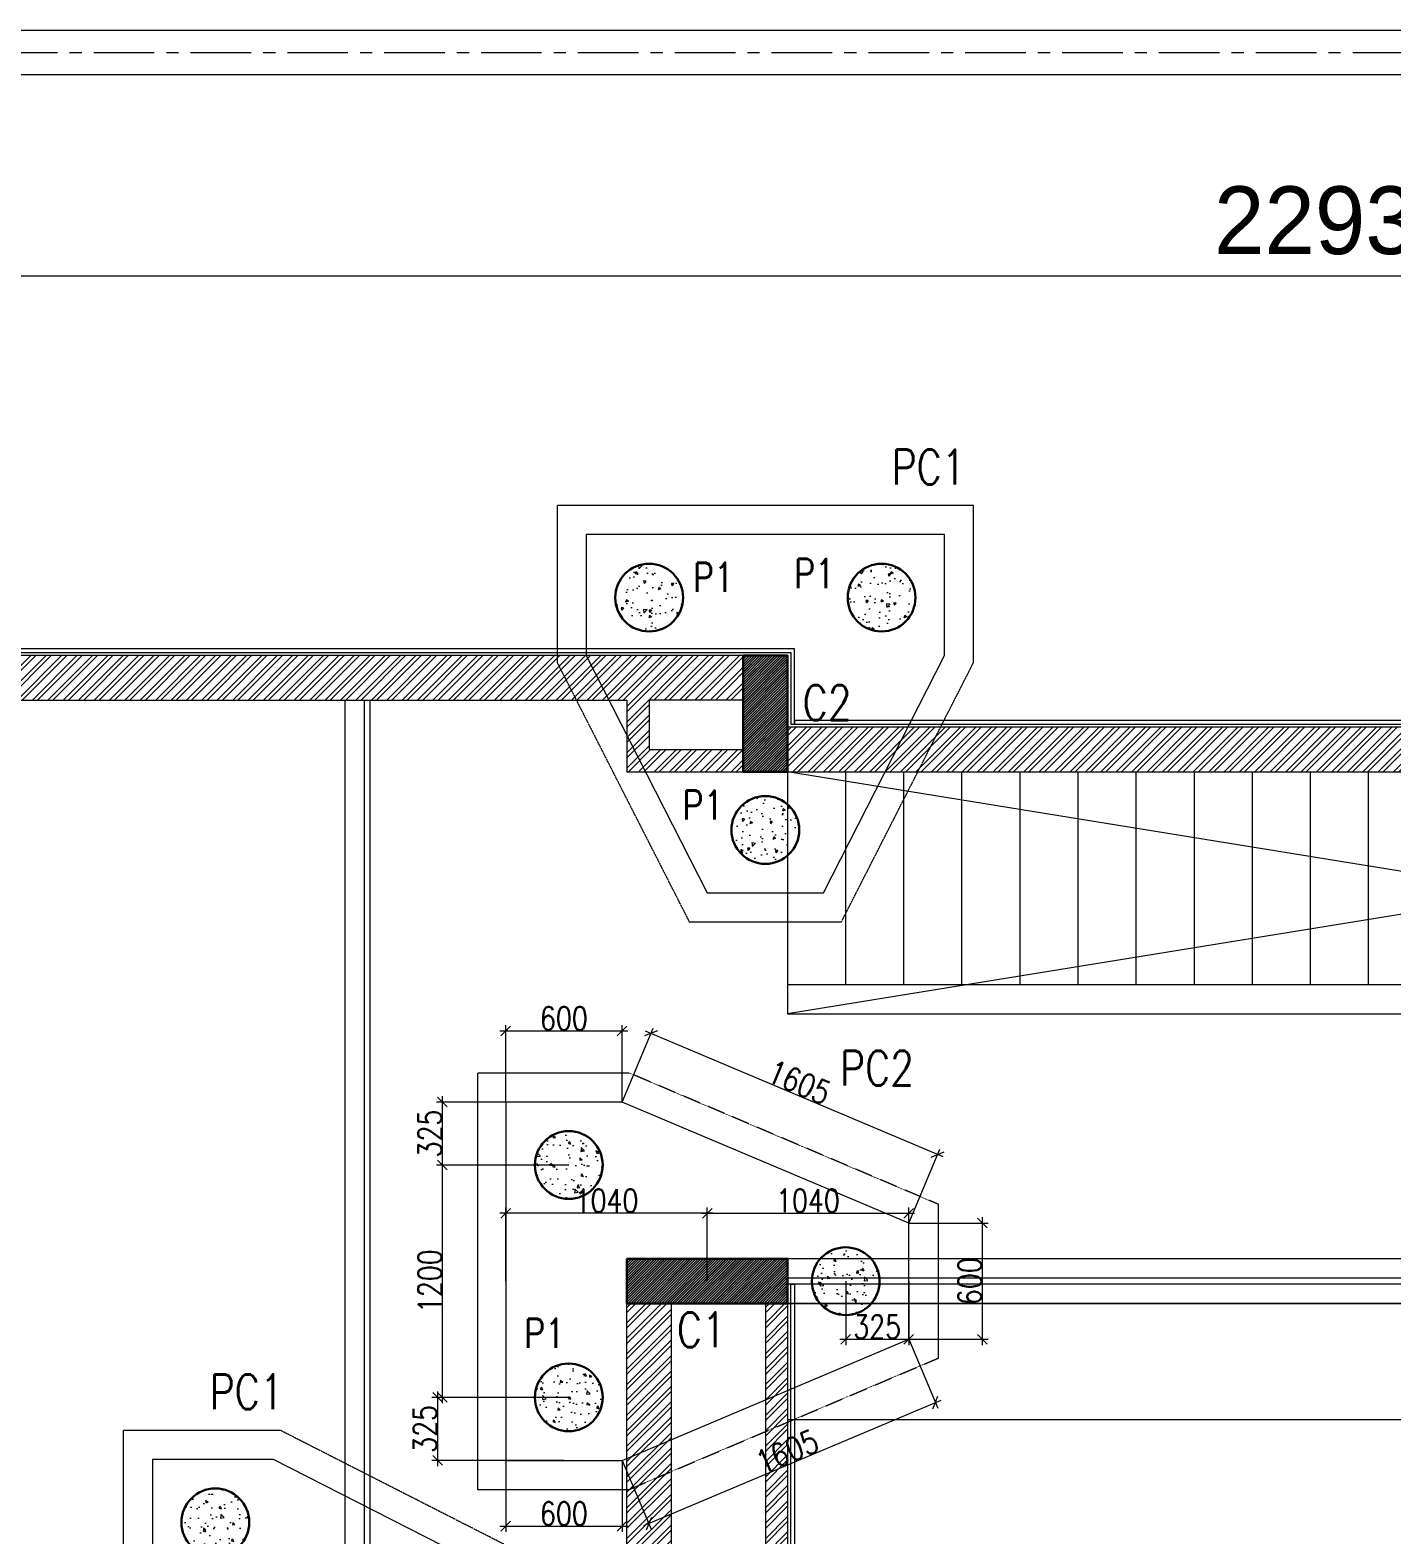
# Model space of a CAD drawing. Header units: metres. Extents: x 5205117 to 5948571, y 646915 to 1143748.
# Drawn here: x 5686707 to 5693739, y 817085 to 824855 of the extents above; entities that cross this region are included whole.
import ezdxf

# ---------------------------------------------------------------- set-up
doc = ezdxf.new("R2010")
doc.units = ezdxf.units.M
doc.header["$MEASUREMENT"] = 0
doc.header["$PDMODE"] = 35
doc.header["$PDSIZE"] = 10
for name, pattern in [('CENTER', [2, 1.25, -0.25, 0.25, -0.25]), ('DASHED', [0.75, 0.5, -0.25]), ('DOT2', [0.125, 0, -0.125]), ('HIDDEN', [0.375, 0.25, -0.125])]:
    doc.linetypes.add(name, pattern=pattern)
doc.layers.get('0').update_dxf_attribs({"color": 1, "linetype": 'DASHED', "lineweight": 30})
for name, color, linetype, lineweight in [('A-Center line', 1, 'CENTER', 9), ('PLOT', 7, 'Continuous', 5), ('road ht', 8, 'Continuous', 5), ('S-COLUMN & WALL', 5, 'Continuous', 30), ('S-COLUMN_H', 250, 'Continuous', 0), ('S-FOUND-EXCAVATION', 253, 'HIDDEN', 0), ('S-FOUND-FOOTING', 7, 'Continuous', 15), ('S-PILE', 96, 'Continuous', 30), ('S-TEXT', 7, 'Continuous', 0), ('S-TEXT COL.', 1, 'Continuous', 0), ('S-TEXT PILE', 7, 'Continuous', 0)]:
    doc.layers.add(name, color=color, linetype=linetype, lineweight=lineweight)
doc.layers.add('A-GF', color=8, linetype='Continuous', lineweight=0, transparency=0.5)
doc.styles.add('C-ROOM', font='arial.ttf')
doc.styles.add('SETU 1', font='romans.shx', dxfattribs={"width": 0.8})
doc.styles.get("Standard").update_dxf_attribs({"font": 'GOTHIC.TTF'})
doc.dimstyles.new('A-DIM 100', dxfattribs={"dimscale": 100, "dimtxt": 2.5, "dimasz": 1.5, "dimexe": 1, "dimexo": 1, "dimgap": 0.5, "dimtad": 1, "dimdec": 0, "dimrnd": 5, "dimzin": 3, "dimdsep": 46, "dimtxsty": 'C-ROOM', "dimblk1": 'ARCHTICK', "dimblk2": 'ARCHTICK', "dimsah": 1, "dimcen": 1.5, "dimdle": 1, "dimclrd": 256, "dimclre": 256, "dimclrt": 256, "dimadec": 0, "dimazin": 0, "dimtfac": 0.6, "dimtdec": 0, "dimtofl": 0, "dimtmove": 1, "dimatfit": 3, "dimfxl": 1, "dimtolj": 1, "dimtzin": 0, "dimlwd": -1, "dimlwe": -1, "dimarcsym": 0})
doc.dimstyles.get("Standard").update_dxf_attribs({"dimtxt": 2, "dimasz": 1, "dimexe": 0, "dimexo": 0, "dimgap": 0.1, "dimtad": 1, "dimdsep": 46, "dimtxsty": 'Standard', "dimblk": 'OBLIQUE', "dimcen": 0.1, "dimclrd": 256, "dimclre": 256, "dimclrt": 256, "dimadec": 0, "dimazin": 0, "dimtfac": 1, "dimtofl": 0, "dimtmove": 1, "dimatfit": 2, "dimldrblk": 'OPEN90', "dimfxl": 1, "dimtolj": 1, "dimtzin": 0, "dimlwd": -1, "dimlwe": -1, "dimarcsym": 0})
pattern_1 = [(44.99999999999992, (2002005.084161891, 444907.4846533007), (-6.629126073623877, 6.629126073623889), [])]

# ---------------------------------------------------------------- blocks, each defined once
blk = doc.blocks.new('P2')
at = {"layer": 'S-PILE', "lineweight": 0}
h = blk.add_hatch(dxfattribs=at)
h.set_pattern_fill('AR-CONC', color=256, scale=20)
h.set_pattern_definition([(49.99999999999999, (0, 0), (143.4520365201507, -12.55042699651902), [15, -165]), (355, (0, 0), (-27.7502667226, 150.4384267400024), [12, -132]), (100.45144446, (11.9543362, -1.0458688), (115.7017693454224, 137.8879981937259), [12.7480384, -140.2284224]), (46.18420000000001, (0, 40), (213.4482661343145, -33.10385615861531), [22.5, -247.5]), (96.63563549, (17.787349, 37.2413386), (186.9323891348457, 194.8237201549101), [19.1220684, -210.342752]), (351.1841639899999, (0, 40), (186.9323890109546, 194.823720053998), [18, -198.0000002]), (21, (20, 30), (119.3814104236923, -80.52377813306776), [15, -165]), (326.0000000000001, (20, 30), (48.66306638431634, 145.0300090093706), [12, -132]), (71.45144474, (29.9484508, 23.2896852), (168.0444753459942, 64.50623056127077), [12.748038, -140.2284224]), (37.50000000000001, (0, 0), (2.431971063458134, 66.5787707662623), [0, -130.4, 0, -134, 0, -132.5]), (7.499999999999999, (0, 0), (52.61390748842972, 78.88234237647205), [0, -76.39999999999999, 0, -127.4, 0, -50.5]), (327.5, (-44.6, 0), (106.7644872344818, -4.510974346875951), [0, -50, 0, -156, 0, -207]), (317.5, (-64.6, 0), (116.6372338684772, 20.02099646646354), [0, -65, 0, -103.6, 0, -147])])
edge = h.paths.add_edge_path()
edge.add_arc((0, 0), 175, 0, 360)
at = {"layer": 'S-PILE'}
blk.add_circle((0, 0), 175, dxfattribs=at)
blk = doc.blocks.new('_Oblique')
at = {"color": 0, "linetype": 'ByBlock', "lineweight": -2}
blk.add_line((-0.5, -0.5), (0.5, 0.5), dxfattribs=at)
blk = doc.blocks.new('*D276')
at = {"layer": 'Defpoints', "color": 0, "ltscale": 5, "transparency": 16777216}
for p in [(5682003.693550555, 824053.8984785547), (5704938.693550554, 823840.082839668), (5704938.693550554, 823587.2825773237)]:
    blk.add_point(p, dxfattribs=at)
at = {"layer": 'road ht', "linetype": 'DOT2', "ltscale": 5, "transparency": 16777216}
for p, q in [((5682003.693550555, 824053.8984785547), (5682003.693550555, 823587.2825773237)), ((5704938.693550554, 823840.082839668), (5704938.693550554, 823587.2825773237))]:
    blk.add_line(p, q, dxfattribs=at)
at = {"layer": 'road ht', "color": 1, "ltscale": 5, "transparency": 16777216}
blk.add_line((5682003.693550555, 823587.2825773237), (5704938.693550554, 823587.2825773237), dxfattribs=at)
at = {"layer": 'road ht', "color": 1, "ltscale": 5, "transparency": 16777216, "xscale": 250, "yscale": 250, "zscale": 250, "rotation": 180}
blk.add_blockref('_Oblique', (5682003.693550555, 823587.2825773237), dxfattribs=at)
at = {"layer": 'road ht', "color": 1, "ltscale": 5, "transparency": 16777216, "xscale": 250, "yscale": 250, "zscale": 250}
blk.add_blockref('_Oblique', (5704938.693550554, 823587.2825773237), dxfattribs=at)
at = {"layer": 'road ht', "color": 1, "ltscale": 5, "transparency": 16777216, "insert": (5693471.193550555, 823871.0861123339), "char_height": 350, "attachment_point": 5}
blk.add_mtext('\\A1;22935', dxfattribs=at)
blk = doc.blocks.new('_Open90')
at = {"color": 0, "linetype": 'ByBlock', "lineweight": -2}
for p, q in [((-0.5, 0.5), (0, 0)), ((0, 0), (-1, 0)), ((0, 0), (-0.5, -0.5))]:
    blk.add_line(p, q, dxfattribs=at)
blk = doc.blocks.new('*D294')
at = {"layer": 'Defpoints', "color": 0, "transparency": 16777216}
for p in [(5689913.220691521, 819674.7027130013), (5689763.557202794, 819320.2669218762), (5691243.69358107, 818695.2669085807)]:
    blk.add_point(p, dxfattribs=at)
at = {"layer": 'S-TEXT', "color": 9, "transparency": 16777216}
for p, q in [((5689763.557202794, 819320.2669218762), (5689924.890701111, 819702.3398415812)), ((5691243.69358107, 818695.2669085807), (5691405.027079388, 819077.3398282856))]:
    blk.add_line(p, q, dxfattribs=at)
at = {"layer": 'S-TEXT', "transparency": 16777216}
blk.add_line((5691420.994198376, 819038.032690115), (5689885.58356294, 819686.3727225922), dxfattribs=at)
at = {"layer": 'S-TEXT', "transparency": 16777216, "xscale": 50, "yscale": 50, "zscale": 50}
for p, rotation in [((5689913.220691521, 819674.7027130013), 157.107689334006), ((5691393.357069798, 819049.7026997057), 337.107689334006)]:
    blk.add_blockref('_Oblique', p, dxfattribs=dict(at, rotation=rotation))
at = {"layer": 'S-TEXT', "color": 0, "lineweight": 0, "transparency": 16777216, "insert": (5690678.573901439, 819422.0831516103), "char_height": 120, "attachment_point": 5, "rotation": 337.107689334006, "style": 'SETU 1'}
blk.add_mtext('\\A1;1605', dxfattribs=at)
blk = doc.blocks.new('*D295')
at = {"layer": 'Defpoints', "color": 0, "transparency": 16777216}
for p in [(5691243.693581068, 818095.2669085807), (5689763.557202793, 817470.2669218767), (5689901.664296435, 817143.1991814808)]:
    blk.add_point(p, dxfattribs=at)
at = {"layer": 'S-TEXT', "color": 9, "transparency": 16777216}
for p, q in [((5691243.693581068, 818095.2669085807), (5691393.47068388, 817740.5620394265)), ((5689763.557202793, 817470.2669218767), (5689913.334305605, 817115.5620527226))]:
    blk.add_line(p, q, dxfattribs=at)
at = {"layer": 'S-TEXT', "transparency": 16777216}
blk.add_line((5691409.437803469, 817779.869177354), (5689874.027167677, 817131.5291723111), dxfattribs=at)
at = {"layer": 'S-TEXT', "transparency": 16777216, "xscale": 50, "yscale": 50, "zscale": 50}
for p, rotation in [((5691381.80067471, 817768.1991681848), 22.89230979239838), ((5689901.664296435, 817143.1991814808), 202.8923097923984)]:
    blk.add_blockref('_Oblique', p, dxfattribs=dict(at, rotation=rotation))
at = {"layer": 'S-TEXT', "color": 0, "lineweight": 0, "transparency": 16777216, "insert": (5690616.447465708, 817515.5796204754), "char_height": 120, "attachment_point": 5, "rotation": 22.892309792398407, "style": 'SETU 1'}
blk.add_mtext('\\A1;1605', dxfattribs=at)
blk = doc.blocks.new('*D296')
at = {"layer": 'Defpoints', "color": 0, "transparency": 16777216}
for p in [(5691243.693581071, 818695.2669085811), (5691624.39171076, 818695.2669085811), (5691243.693581071, 818095.2669085814)]:
    blk.add_point(p, dxfattribs=at)
at = {"layer": 'S-TEXT', "transparency": 16777216}
blk.add_line((5691624.39171076, 818065.2669085814), (5691624.39171076, 818725.2669085811), dxfattribs=at)
at = {"layer": 'S-TEXT', "color": 9, "transparency": 16777216}
for p, q in [((5691243.693581071, 818695.2669085811), (5691654.39171076, 818695.2669085811)), ((5691243.693581071, 818095.2669085814), (5691654.39171076, 818095.2669085814))]:
    blk.add_line(p, q, dxfattribs=at)
at = {"layer": 'S-TEXT', "transparency": 16777216, "xscale": 50, "yscale": 50, "zscale": 50}
for p, rotation in [((5691624.39171076, 818695.2669085811), 90), ((5691624.39171076, 818095.2669085814), 270)]:
    blk.add_blockref('_Oblique', p, dxfattribs=dict(at, rotation=rotation))
at = {"layer": 'S-TEXT', "color": 0, "lineweight": 0, "transparency": 16777216, "insert": (5691559.391710759, 818395.2669085794), "char_height": 120, "attachment_point": 5, "rotation": 90, "style": 'SETU 1'}
blk.add_mtext('\\A1;600', dxfattribs=at)
blk = doc.blocks.new('*D292')
at = {"layer": 'Defpoints', "color": 0, "transparency": 16777216}
for p in [(5688836.354018007, 818995.266913728), (5689488.693581072, 818995.266913728), (5689488.693581071, 817795.266913728)]:
    blk.add_point(p, dxfattribs=at)
at = {"layer": 'S-TEXT', "color": 9, "transparency": 16777216}
for p, q in [((5689488.693581072, 818995.266913728), (5688806.354018007, 818995.266913728)), ((5689488.693581071, 817795.266913728), (5688806.354018007, 817795.266913728))]:
    blk.add_line(p, q, dxfattribs=at)
at = {"layer": 'S-TEXT', "transparency": 16777216}
blk.add_line((5688836.354018007, 817765.266913728), (5688836.354018007, 819025.266913728), dxfattribs=at)
at = {"layer": 'S-TEXT', "transparency": 16777216, "xscale": 50, "yscale": 50, "zscale": 50}
for p, rotation in [((5688836.354018007, 818995.266913728), 90), ((5688836.354018007, 817795.266913728), 270)]:
    blk.add_blockref('_Oblique', p, dxfattribs=dict(at, rotation=rotation))
at = {"layer": 'S-TEXT', "color": 0, "lineweight": 0, "transparency": 16777216, "insert": (5688771.354018006, 818395.2669137261), "char_height": 120, "attachment_point": 5, "rotation": 90, "style": 'SETU 1'}
blk.add_mtext('\\A1;1200', dxfattribs=at)
blk = doc.blocks.new('*D297')
at = {"layer": 'Defpoints', "color": 0, "transparency": 16777216}
for p in [(5689163.557154497, 817470.2669218767), (5689763.557202793, 817470.2669218767), (5689763.557202793, 817130.4111600742)]:
    blk.add_point(p, dxfattribs=at)
at = {"layer": 'S-TEXT', "color": 9, "transparency": 16777216}
for p, q in [((5689163.557154497, 817470.2669218767), (5689163.557154497, 817100.4111600742)), ((5689763.557202793, 817470.2669218767), (5689763.557202793, 817100.4111600742))]:
    blk.add_line(p, q, dxfattribs=at)
at = {"layer": 'S-TEXT', "transparency": 16777216}
blk.add_line((5689133.557154497, 817130.4111600742), (5689793.557202793, 817130.4111600742), dxfattribs=at)
at = {"layer": 'S-TEXT', "transparency": 16777216, "xscale": 50, "yscale": 50, "zscale": 50, "rotation": 180}
blk.add_blockref('_Oblique', (5689163.557154497, 817130.4111600742), dxfattribs=at)
at = {"layer": 'S-TEXT', "transparency": 16777216, "xscale": 50, "yscale": 50, "zscale": 50}
blk.add_blockref('_Oblique', (5689763.557202793, 817130.4111600742), dxfattribs=at)
at = {"layer": 'S-TEXT', "color": 0, "lineweight": 0, "transparency": 16777216, "insert": (5689463.557178644, 817195.4111600742), "char_height": 120, "attachment_point": 5, "style": 'SETU 1'}
blk.add_mtext('\\A1;600', dxfattribs=at)
blk = doc.blocks.new('*D298')
at = {"layer": 'Defpoints', "color": 0, "transparency": 16777216}
for p in [(5689763.557202793, 819687.23710753), (5689163.557154498, 819320.2669218766), (5689763.557202793, 819320.2669218766)]:
    blk.add_point(p, dxfattribs=at)
at = {"layer": 'S-TEXT', "transparency": 16777216}
blk.add_line((5689133.557154498, 819687.23710753), (5689793.557202793, 819687.23710753), dxfattribs=at)
at = {"layer": 'S-TEXT', "color": 9, "transparency": 16777216}
for p, q in [((5689163.557154498, 819320.2669218766), (5689163.557154498, 819717.23710753)), ((5689763.557202793, 819320.2669218766), (5689763.557202793, 819717.23710753))]:
    blk.add_line(p, q, dxfattribs=at)
at = {"layer": 'S-TEXT', "transparency": 16777216, "xscale": 50, "yscale": 50, "zscale": 50, "rotation": 180}
blk.add_blockref('_Oblique', (5689163.557154498, 819687.23710753), dxfattribs=at)
at = {"layer": 'S-TEXT', "transparency": 16777216, "xscale": 50, "yscale": 50, "zscale": 50}
blk.add_blockref('_Oblique', (5689763.557202793, 819687.23710753), dxfattribs=at)
at = {"layer": 'S-TEXT', "color": 0, "lineweight": 0, "transparency": 16777216, "insert": (5689463.557178645, 819752.23710753), "char_height": 120, "attachment_point": 5, "style": 'SETU 1'}
blk.add_mtext('\\A1;600', dxfattribs=at)
blk = doc.blocks.new('*D299')
at = {"layer": 'Defpoints', "color": 0, "transparency": 16777216}
for p in [(5689163.557154497, 818745.9445876314), (5689163.557154497, 818395.2669218767), (5690203.693581069, 818395.2669085829)]:
    blk.add_point(p, dxfattribs=at)
at = {"layer": 'S-TEXT', "transparency": 16777216}
blk.add_line((5690233.693581069, 818745.9445876314), (5689133.557154497, 818745.9445876314), dxfattribs=at)
at = {"layer": 'S-TEXT', "color": 9, "transparency": 16777216}
for p, q in [((5689163.557154497, 818395.2669218767), (5689163.557154497, 818775.9445876314)), ((5690203.693581069, 818395.2669085829), (5690203.693581069, 818775.9445876314))]:
    blk.add_line(p, q, dxfattribs=at)
at = {"layer": 'S-TEXT', "transparency": 16777216, "xscale": 50, "yscale": 50, "zscale": 50, "rotation": 180}
blk.add_blockref('_Oblique', (5689163.557154497, 818745.9445876314), dxfattribs=at)
at = {"layer": 'S-TEXT', "transparency": 16777216, "xscale": 50, "yscale": 50, "zscale": 50}
blk.add_blockref('_Oblique', (5690203.693581069, 818745.9445876314), dxfattribs=at)
at = {"layer": 'S-TEXT', "color": 0, "lineweight": 0, "transparency": 16777216, "insert": (5689683.625367783, 818810.9445876314), "char_height": 120, "attachment_point": 5, "style": 'SETU 1'}
blk.add_mtext('\\A1;1040', dxfattribs=at)
blk = doc.blocks.new('*D300')
at = {"layer": 'Defpoints', "color": 0, "transparency": 16777216}
for p in [(5691243.693581069, 818745.9445876312), (5690203.693581069, 818395.2669085829), (5691243.693581069, 818395.2669085808)]:
    blk.add_point(p, dxfattribs=at)
at = {"layer": 'S-TEXT', "transparency": 16777216}
blk.add_line((5690173.693581069, 818745.9445876312), (5691273.693581069, 818745.9445876312), dxfattribs=at)
at = {"layer": 'S-TEXT', "color": 9, "transparency": 16777216}
for p, q in [((5690203.693581069, 818395.2669085829), (5690203.693581069, 818775.9445876312)), ((5691243.693581069, 818395.2669085808), (5691243.693581069, 818775.9445876312))]:
    blk.add_line(p, q, dxfattribs=at)
at = {"layer": 'S-TEXT', "transparency": 16777216, "xscale": 50, "yscale": 50, "zscale": 50, "rotation": 180}
blk.add_blockref('_Oblique', (5690203.693581069, 818745.9445876312), dxfattribs=at)
at = {"layer": 'S-TEXT', "transparency": 16777216, "xscale": 50, "yscale": 50, "zscale": 50}
blk.add_blockref('_Oblique', (5691243.693581069, 818745.9445876312), dxfattribs=at)
at = {"layer": 'S-TEXT', "color": 0, "lineweight": 0, "transparency": 16777216, "insert": (5690723.693581069, 818810.9445876312), "char_height": 120, "attachment_point": 5, "style": 'SETU 1'}
blk.add_mtext('\\A1;1040', dxfattribs=at)
blk = doc.blocks.new('*D301')
at = {"layer": 'Defpoints', "color": 0, "transparency": 16777216}
for p in [(5689488.693581071, 817795.266913728), (5688811.35401801, 817470.2669218772), (5689463.693581071, 817470.2669218772)]:
    blk.add_point(p, dxfattribs=at)
at = {"layer": 'S-TEXT', "color": 9, "transparency": 16777216}
for p, q in [((5689488.693581071, 817795.266913728), (5688781.35401801, 817795.266913728)), ((5689463.693581071, 817470.2669218772), (5688781.35401801, 817470.2669218772))]:
    blk.add_line(p, q, dxfattribs=at)
at = {"layer": 'S-TEXT', "transparency": 16777216}
blk.add_line((5688811.35401801, 817825.266913728), (5688811.35401801, 817440.2669218772), dxfattribs=at)
at = {"layer": 'S-TEXT', "transparency": 16777216, "xscale": 50, "yscale": 50, "zscale": 50}
for p, rotation in [((5688811.35401801, 817795.266913728), 90), ((5688811.35401801, 817470.2669218772), 270)]:
    blk.add_blockref('_Oblique', p, dxfattribs=dict(at, rotation=rotation))
at = {"layer": 'S-TEXT', "color": 0, "lineweight": 0, "transparency": 16777216, "insert": (5688746.354018009, 817632.7669178006), "char_height": 120, "attachment_point": 5, "rotation": 90, "style": 'SETU 1'}
blk.add_mtext('\\A1;325', dxfattribs=at)
blk = doc.blocks.new('*D293')
at = {"layer": 'Defpoints', "color": 0, "transparency": 16777216}
for p in [(5688836.354018013, 819320.2668952849), (5689488.693581071, 819320.2668952849), (5689488.693581071, 818995.2669034341)]:
    blk.add_point(p, dxfattribs=at)
at = {"layer": 'S-TEXT', "transparency": 16777216}
blk.add_line((5688836.354018013, 818965.2669034341), (5688836.354018013, 819350.2668952849), dxfattribs=at)
at = {"layer": 'S-TEXT', "color": 9, "transparency": 16777216}
for p, q in [((5689488.693581071, 819320.2668952849), (5688806.354018013, 819320.2668952849)), ((5689488.693581071, 818995.2669034341), (5688806.354018013, 818995.2669034341))]:
    blk.add_line(p, q, dxfattribs=at)
at = {"layer": 'S-TEXT', "transparency": 16777216, "xscale": 50, "yscale": 50, "zscale": 50}
for p, rotation in [((5688836.354018013, 819320.2668952849), 90), ((5688836.354018013, 818995.2669034341), 270)]:
    blk.add_blockref('_Oblique', p, dxfattribs=dict(at, rotation=rotation))
at = {"layer": 'S-TEXT', "color": 0, "lineweight": 0, "transparency": 16777216, "insert": (5688771.354018012, 819157.7668993577), "char_height": 120, "attachment_point": 5, "rotation": 90, "style": 'SETU 1'}
blk.add_mtext('\\A1;325', dxfattribs=at)
blk = doc.blocks.new('*D302')
at = {"layer": 'Defpoints', "color": 0, "transparency": 16777216}
for p in [(5690918.693581069, 818395.2669085809), (5691243.693581069, 818395.2669085808), (5691243.693581069, 818095.2669085807)]:
    blk.add_point(p, dxfattribs=at)
at = {"layer": 'S-TEXT', "color": 9, "transparency": 16777216}
for p, q in [((5690918.693581069, 818395.2669085809), (5690918.693581069, 818065.2669085807)), ((5691243.693581069, 818395.2669085808), (5691243.693581069, 818065.2669085807))]:
    blk.add_line(p, q, dxfattribs=at)
at = {"layer": 'S-TEXT', "transparency": 16777216}
blk.add_line((5690888.693581069, 818095.2669085807), (5691273.693581069, 818095.2669085807), dxfattribs=at)
at = {"layer": 'S-TEXT', "transparency": 16777216, "xscale": 50, "yscale": 50, "zscale": 50, "rotation": 180}
blk.add_blockref('_Oblique', (5690918.693581069, 818095.2669085807), dxfattribs=at)
at = {"layer": 'S-TEXT', "transparency": 16777216, "xscale": 50, "yscale": 50, "zscale": 50}
blk.add_blockref('_Oblique', (5691243.693581069, 818095.2669085807), dxfattribs=at)
at = {"layer": 'S-TEXT', "color": 0, "lineweight": 0, "transparency": 16777216, "insert": (5691081.193581069, 818160.2669085807), "char_height": 120, "attachment_point": 5, "style": 'SETU 1'}
blk.add_mtext('\\A1;325', dxfattribs=at)

msp = doc.modelspace()

# ---------------------------------------------------------------- hatches: boundary and pattern name
at = {"layer": 'A-GF', "ltscale": 5}
h = msp.add_hatch(dxfattribs=at)
h.set_pattern_fill('ANSI32', color=256, scale=150)
h.set_pattern_definition([(45, (2381980.782395632, 499763.4605104462), (-39.77475644174329, 39.7747564417433), []), (45, (2382007.298899882, 499763.4605104462), (-39.77475644174329, 39.7747564417433), [])])
h.paths.add_polyline_path([(5713728.693550553, 818510.2669085816), (5708828.693550552, 818510.2669085817), (5708828.693550552, 817910.2669085817), (5713728.693550553, 817910.2669085816)])
h.paths.add_polyline_path([(5709058.693550552, 818280.2669085817), (5709058.693550552, 818140.2669085817), (5713498.693550553, 818140.2669085816), (5713498.693550553, 818280.2669085816)], flags=16)
h.paths.add_polyline_path([(5710768.693550553, 813220.2669085817), (5710283.693550553, 813220.2669085817), (5710283.693550553, 813475.2669085817), (5710768.693550553, 813475.2669085817)], flags=16)
h.paths.add_polyline_path([(5708298.693550552, 818280.2669085817), (5701273.693550552, 818280.2669085817), (5701273.693550553, 819525.2669085816), (5701503.693550553, 819525.2669085816), (5701503.693550552, 818510.2669085817), (5704338.693550552, 818510.2669085816), (5704338.693550553, 819525.2669085816), (5704938.693550553, 819525.2669085816), (5704938.693550552, 818510.2669085817), (5708528.693550552, 818510.2669085817), (5708528.693550552, 817910.2669085817), (5708298.693550552, 817910.2669085817)])
h.paths.add_polyline_path([(5698318.693550552, 818510.2669085817), (5698318.693550552, 816435.2669085817), (5699148.693550552, 816435.2669085817), (5699148.693550552, 818510.2669085817)])
h.paths.add_polyline_path([(5698918.693550552, 816550.2669085817), (5698918.693550552, 818280.2669085817), (5698433.693550552, 818280.2669085817), (5698433.693550552, 816550.2669085817)], flags=16)
h.paths.add_polyline_path([(5710768.693550553, 809705.2669085815), (5710283.693550553, 809705.2669085815), (5710283.693550553, 809450.2669085815), (5710768.693550553, 809450.2669085815)], flags=16)
h.paths.add_polyline_path([(5710053.693550553, 813105.2669085817), (5710883.693550553, 813105.2669085817), (5710883.693550553, 813705.2669085817), (5707848.693550553, 813705.2669085817), (5707848.693550553, 813475.2669085817), (5710053.693550553, 813475.2669085817)])
h.paths.add_polyline_path([(5701273.693550552, 821395.2669085816), (5698548.693550552, 821395.2669085816), (5698548.693550552, 821140.2669085816), (5701273.693550552, 821140.2669085816)], flags=16)
h.paths.add_polyline_path([(5704823.693550552, 818510.2669085817), (5704823.693550553, 819295.2669085816), (5704568.693550553, 819295.2669085816), (5704568.693550552, 818510.2669085817)], flags=16)
h.paths.add_polyline_path([(5704938.693550552, 821625.2669085816), (5704938.693550552, 821025.2669085816), (5704338.693550552, 821025.2669085816), (5704338.693550552, 821625.2669085816)])
h.paths.add_polyline_path([(5690388.693550552, 821140.2669085816), (5690388.693550552, 821395.2669085816), (5689903.693550552, 821395.2669085816), (5689903.693550552, 821140.2669085816)], flags=16)
h.paths.add_polyline_path([(5690618.693550552, 818510.2669085817), (5690618.693550552, 816435.2669085817), (5689788.693550552, 816435.2669085817), (5689788.693550552, 818510.2669085817)])
h.paths.add_polyline_path([(5690018.693550552, 816550.2669085817), (5690018.693550552, 818280.2669085817), (5690503.693550552, 818280.2669085817), (5690503.693550552, 816550.2669085817)], flags=16)
h.paths.add_polyline_path([(5682233.693550552, 817035.2669085817), (5681403.693550552, 817035.2669085817), (5681403.693550552, 816435.2669085817), (5688563.693550552, 816435.2669085817), (5688563.693550552, 816665.2669085817), (5682233.693550552, 816665.2669085817)])
h.paths.add_polyline_path([(5688563.693550552, 813705.2669085817), (5682928.693550552, 813705.2669085817), (5682928.693550552, 813105.2669085817), (5683758.693550552, 813105.2669085817), (5683758.693550552, 813475.2669085817), (5688563.693550552, 813475.2669085817)])
h.paths.add_polyline_path([(5683043.693550552, 813220.2669085817), (5683043.693550552, 813475.2669085817), (5683528.693550552, 813475.2669085817), (5683528.693550552, 813220.2669085817)], flags=16)
h.paths.add_polyline_path([(5683528.693550552, 809450.2669085817), (5683528.693550552, 809705.2669085817), (5683043.693550552, 809705.2669085817), (5683043.693550552, 809450.2669085817)], flags=16)
h.paths.add_polyline_path([(5710883.693550553, 809220.2669085732), (5704708.693550552, 809220.2669085803), (5704708.693550553, 809935.2669085818), (5704938.693550553, 809935.2669085818), (5704938.693550552, 809450.2669085815), (5706583.693550553, 809450.2669085811), (5706583.693550553, 809935.2669085815), (5706698.693550553, 809935.2669085815), (5706698.693550553, 809450.2669085811), (5710053.693550553, 809450.2669085815), (5710053.693550553, 809820.2669085815), (5710883.693550553, 809820.2669085815)])
h.paths.add_polyline_path([(5703658.693550552, 809935.2669085815), (5703658.693550552, 809220.2669085815), (5702503.693550552, 809220.2669085815), (5702503.693550552, 809935.2669085815), (5702618.693550551, 809935.2669085815), (5702618.693550552, 809450.2669085801), (5703543.693550551, 809450.2669085814), (5703543.693550552, 809935.2669085815)], flags=17)
h.paths.add_polyline_path([(5701503.693550552, 821625.2669085816), (5698318.693550552, 821625.2669085814), (5698318.693550552, 821255.2669085816), (5690618.693550552, 821255.2669085816), (5690618.693550552, 821625.2669085816), (5681403.693550552, 821625.2669085816), (5681403.693550552, 821025.2669085816), (5682233.693550552, 821025.2669085816), (5682233.693550552, 821395.2669085816), (5689788.693550552, 821395.2669085816), (5689788.693550552, 821025.2669085816), (5701503.693550552, 821025.2669085816)])
h.paths.add_polyline_path([(5682003.693550552, 821395.2669085816), (5682003.693550552, 821140.2669085816), (5681518.693550552, 821140.2669085816), (5681518.693550552, 821395.2669085816)], flags=16)
h.paths.add_polyline_path([(5682003.693550552, 816665.2669085817), (5682003.693550552, 816920.2669085817), (5681518.693550552, 816920.2669085817), (5681518.693550552, 816665.2669085817)], flags=16)
h.paths.add_polyline_path([(5704568.693550552, 821395.2669085816), (5704568.693550552, 821140.2669085816), (5704823.693550552, 821140.2669085816), (5704823.693550552, 821395.2669085816)], flags=16)
h.paths.add_polyline_path([(5706583.693550553, 812200.2669085774), (5706583.693550553, 813475.2669085826), (5706098.693550553, 813475.2669085826), (5706098.693550553, 813705.2669085817), (5706698.693550553, 813705.2669085817), (5706698.693550553, 810835.2669085815), (5706583.693550553, 810835.2669085815), (5706583.693550553, 812085.2669085774), (5702618.693550553, 812085.2669085775), (5702618.693550553, 812200.2669085771)])
h.paths.add_polyline_path([(5698433.693550552, 813475.2669085821), (5700098.693550552, 813475.2669085817), (5700098.693550553, 811775.2669085818), (5698318.693550554, 811775.2669085818), (5698318.693550552, 809220.2669085815), (5699148.693550551, 809220.2669085815), (5699148.693550552, 809935.2669085815), (5698433.693550552, 809935.2669085815), (5698433.693550553, 811660.2669085818), (5700098.693550553, 811660.2669085818), (5700098.693550552, 810785.2669085815), (5700213.693550552, 810785.2669085815), (5700213.693550552, 813475.2669085817), (5702503.693550552, 813475.2669085817), (5702503.693550552, 810835.2669085815), (5702618.693550552, 810835.2669085815), (5702618.693550552, 813475.2669085816), (5704823.693550553, 813475.2669085815), (5704823.693550551, 813050.2669085755), (5704938.693550551, 813050.2669085755), (5704938.693550553, 813475.2669085815), (5704938.693550553, 813475.2669085822), (5704938.693550553, 813705.2669085822), (5698318.693550552, 813705.2669085817), (5698318.693550554, 812675.2669085817), (5698433.693550553, 812675.2669085817)])
h.paths.add_polyline_path([(5698548.693550552, 809450.2669085815), (5699033.693550552, 809450.2669085815), (5699033.693550552, 809820.2669085815), (5698548.693550552, 809820.2669085814)], flags=16)
h.paths.add_polyline_path([(5699748.693550552, 809820.2669085815), (5700213.693550552, 809820.2669085815), (5700213.693550552, 809935.2669085815), (5699748.693550552, 809935.2669085815)], flags=17)
h.paths.add_polyline_path([(5688873.693550552, 812250.2669085814), (5688333.693550555, 812250.2669085814), (5688333.693550552, 809450.2669085817), (5683758.693550552, 809450.2669085817), (5683758.693550552, 809820.2669085817), (5682928.693550552, 809820.2669085817), (5682928.693550552, 809220.2669085817), (5689048.693550552, 809220.2669085817), (5689048.693550552, 809450.2669085817), (5688448.693550552, 809450.2669085817), (5688448.693550555, 812135.2669085816), (5688873.693550552, 812135.2669085816)])
h.paths.add_polyline_path([(5689723.693550552, 812250.2669085816), (5689723.693550552, 812135.2669085816), (5690503.693550552, 812135.2669085816), (5690503.693550552, 809450.2669085817), (5689648.693550552, 809450.2669085817), (5689648.693550552, 809220.2669098482), (5690618.693550552, 809220.2669085817), (5690618.693550552, 813705.2669085817), (5689788.693550552, 813705.2669085817), (5689788.693550552, 813475.2669085817), (5690388.693550552, 813475.2669085817), (5690388.693550552, 812250.2669085816)])
at = {"layer": 'A-GF', "ltscale": 100}
h = msp.add_hatch(dxfattribs=at)
h.set_pattern_fill('ANSI31', color=256, scale=75, angle=-5.088887490341627e-14)
h.set_pattern_definition(pattern_1)
h.paths.add_polyline_path([(5690618.693550553, 821025.2669085821), (5690388.693550553, 821025.2669085821), (5690388.693550553, 821625.2669085821), (5690618.693550553, 821625.2669085821)])
h = msp.add_hatch(dxfattribs=at)
h.set_pattern_fill('ANSI31', color=256, scale=75, angle=-5.088887490341627e-14)
h.set_pattern_definition(pattern_1)
h.paths.add_polyline_path([(5689788.693550553, 818280.2669085822), (5689788.693550553, 818510.2669085822), (5690618.693550553, 818510.2669085822), (5690618.693550553, 818280.2669085822)])
at = {"layer": 'S-COLUMN_H'}
h = msp.add_hatch(color=256, dxfattribs=at)
h.dxf.hatch_style = 1
h.paths.add_polyline_path([(5690388.693565812, 821025.2669085829), (5690618.693565812, 821025.2669085829), (5690618.693565812, 821625.2669085829), (5690388.693565812, 821625.2669085829)])
h = msp.add_hatch(color=256, dxfattribs=at)
h.dxf.hatch_style = 1
h.paths.add_polyline_path([(5690618.693565812, 818510.2669085829), (5690618.693565812, 818280.2669085829), (5689788.693581071, 818280.2669085829), (5689788.693581071, 818510.2669085829)])

# ---------------------------------------------------------------- linework, layer by layer
at = {"layer": 'A-Center line', "ltscale": 250}
msp.add_line((5722848.693550553, 824737.5943430502), (5670188.086498704, 824737.5943430502), dxfattribs=at)
at = {"layer": 'A-GF', "ltscale": 5}
for p, q in [((5688333.693550552, 816665.2669085818), (5688333.693550552, 821395.2669085816)), ((5688433.693550552, 816665.2669085818), (5688433.693550552, 821395.2669085816)), ((5688463.693550552, 816665.2669085818), (5688463.693550552, 821395.2669085816)), ((5698318.693550552, 821025.266908582), (5690618.693550553, 819775.2669085821)), ((5698318.693550551, 819775.2669085821), (5690618.693550553, 821025.266908582)), ((5690918.693550714, 819925.2669085823), (5690918.693550714, 821025.2669085825)), ((5691218.693550714, 819925.2669085823), (5691218.693550714, 821025.2669085824)), ((5691518.693550714, 819925.2669085823), (5691518.693550714, 821025.2669085823)), ((5691818.693550714, 819925.2669085823), (5691818.693550714, 821025.2669085823)), ((5692118.693549741, 819925.2669085823), (5692118.693549741, 821025.2669085822)), ((5692418.693549741, 819925.2669085823), (5692418.693549741, 821025.2669085821)), ((5692718.693549741, 819925.2669085823), (5692718.693549741, 821025.2669085821)), ((5693018.693549741, 819925.2669085823), (5693018.693549741, 821025.266908582)), ((5693318.693549741, 819925.2669085823), (5693318.693549741, 821025.266908582)), ((5693618.693549741, 819925.2669085823), (5693618.693549741, 821025.2669085818)), ((5695018.693549741, 819925.2669085823), (5690618.693550553, 819925.2669085823)), ((5698318.693550553, 818510.2669085818), (5690618.693550552, 818510.2669085818)), ((5698318.693550553, 818410.2669085818), (5690618.693550552, 818410.2669085818)), ((5698318.693550553, 818380.2669085818), (5690618.693550552, 818380.2669085818)), ((5698318.693550553, 818280.2669085818), (5690618.693550552, 818280.2669085818)), ((5698318.693550553, 817680.2669098385), (5690618.693550553, 817680.2669098385))]:
    msp.add_line(p, q, dxfattribs=at)
for points in [[(5690653.693550552, 821272.2669085823), (5690653.693550552, 821660.2669085816), (5681368.693550552, 821660.2669085816), (5681368.693550552, 820990.2669085816), (5682103.693550552, 820990.2669085816), (5682103.693550552, 821008.2669085816), (5681386.693550552, 821008.2669085816), (5681386.693550552, 821642.2669085816), (5690635.693550552, 821642.2669085816), (5690635.693550552, 821272.2669085823)], [(5701503.693550552, 821625.2669085816), (5698318.693550552, 821625.2669085814), (5698318.693550552, 821255.2669085816), (5690618.693550552, 821255.2669085816), (5690618.693550552, 821625.2669085816), (5681403.693550552, 821625.2669085816), (5681403.693550552, 821025.2669085816), (5682233.693550552, 821025.2669085816), (5682233.693550552, 821395.2669085816), (5689788.693550552, 821395.2669085816), (5689788.693550552, 821025.2669085816), (5701503.693550552, 821025.2669085816)], [(5690388.693550552, 821140.2669085816), (5690388.693550552, 821395.2669085816), (5689903.693550552, 821395.2669085816), (5689903.693550552, 821140.2669085816)], [(5698283.693550552, 821290.2669085816), (5690653.693550552, 821290.2669085816), (5690653.693550552, 821272.2669085823), (5698283.693550552, 821272.2669085823)], [(5690618.693550552, 818510.2669085817), (5690618.693550552, 816435.2669085817), (5689788.693550552, 816435.2669085817), (5689788.693550552, 818510.2669085817)], [(5689918.693550552, 816418.2669085817), (5690635.693550552, 816418.2669085817), (5690635.693550552, 818380.2669085818), (5690653.693550552, 818380.2669085818), (5690653.693550552, 816400.2669085817), (5689918.693550552, 816400.2669085817)], [(5698318.693550553, 813705.2669085823), (5698318.693550553, 817680.2669098387), (5690618.693550553, 817680.2669098385), (5690618.693550553, 813705.2669085822), (5690018.693550553, 813705.2669085822), (5690018.693550553, 818280.2669085821), (5698918.693550553, 818280.2669085822), (5698918.693550553, 813705.2669085823)], [(5690018.693550552, 816550.2669085817), (5690018.693550552, 818280.2669085817), (5690503.693550552, 818280.2669085817), (5690503.693550552, 816550.2669085817)]]:
    msp.add_lwpolyline(points, close=True, dxfattribs=at)
at = {"layer": 'A-GF', "ltscale": 5, "flags": 128}
for points in [[(5690388.693550553, 821625.2669085821), (5690618.693550553, 821625.2669085821), (5690618.693550553, 821025.2669085821), (5690388.693550553, 821025.2669085821)], [(5689788.693550553, 818510.2669085822), (5689788.693550553, 818280.2669085822), (5690618.693550553, 818280.2669085822), (5690618.693550553, 818510.2669085822)]]:
    msp.add_lwpolyline(points, close=True, dxfattribs=at)
at = {"layer": 'A-GF', "ltscale": 5}
msp.add_lwpolyline([(5690618.693550553, 821025.2669085816), (5690618.693550552, 819775.2669085821), (5698318.693550552, 819775.2669085821), (5698318.693550552, 821025.2669085816)], dxfattribs=at)
at = {"layer": 'PLOT', "ltscale": 0.5}
for p, q in [((5670418.086503474, 824855.2669085826), (5722848.693550553, 824855.2669085826)), ((5670418.086503474, 824625.2669085822), (5722618.693550553, 824625.2669085822))]:
    msp.add_line(p, q, dxfattribs=at)
at = {"layer": 'S-COLUMN & WALL', "color": 5}
for points in [[(5690388.693565812, 821025.2669085829), (5690618.693565812, 821025.2669085829), (5690618.693565812, 821625.2669085829), (5690388.693565812, 821625.2669085829)], [(5690618.693565812, 818510.2669085829), (5690618.693565812, 818280.2669085829), (5689788.693581071, 818280.2669085829), (5689788.693581071, 818510.2669085829)]]:
    msp.add_lwpolyline(points, close=True, dxfattribs=at)
at = {"layer": 'S-FOUND-EXCAVATION'}
for points in [[(5689428.693563221, 822400.2669831812), (5689428.693563221, 821589.8567376882), (5690110.988452362, 820250.2669831812), (5690896.39864565, 820250.2669831812), (5691578.693563221, 821589.8567362847), (5691578.693563221, 822400.2669831812)], [(5691398.335883036, 818791.7020976224), (5689800.803296736, 819470.2669218504), (5689018.199456465, 819470.2669218504), (5689018.199456464, 817320.2669218505), (5689800.80329542, 817320.2669218505), (5691398.335883036, 817998.8317177126)], [(5687188.693491213, 815475.2669212505), (5687999.103736706, 815475.2669212505), (5689338.693491213, 816157.5618103917), (5689338.693491213, 816942.9720036797), (5687999.10373811, 817625.2669212504), (5687188.693491213, 817625.2669212504)]]:
    msp.add_lwpolyline(points, close=True, dxfattribs=at)
at = {"layer": 'S-FOUND-FOOTING', "color": 1}
for points in [[(5689578.693563221, 822250.2669831812), (5689578.693563221, 821625.2669348861), (5690203.693549925, 820400.2669831812), (5690803.693549925, 820400.2669831812), (5691428.693563221, 821625.2669348861), (5691428.693563221, 822250.2669831812), (5689578.693563221, 822250.2669831812)], [(5687338.693491213, 815625.2669212505), (5687963.693539508, 815625.2669212505), (5689188.693491213, 816250.2669079545), (5689188.693491213, 816850.2669079545), (5687963.693539508, 817475.2669212504), (5687338.693491213, 817475.2669212504), (5687338.693491213, 815625.2669212505)]]:
    msp.add_lwpolyline(points, dxfattribs=at)
at = {"layer": 'S-FOUND-FOOTING', "color": 202}
msp.add_lwpolyline([(5691243.693581069, 818695.2669085807), (5689763.557202793, 819320.2669218766), (5689163.557154498, 819320.2669218766), (5689163.557154497, 817470.2669218767), (5689763.557202793, 817470.2669218767), (5691243.693581069, 818095.2669085809), (5691243.693581069, 818695.2669085807)], dxfattribs=at)

# ---------------------------------------------------------------- block references
at = {"layer": 'S-PILE'}
for p, rotation in [((5689903.693555072, 821925.13055661), 180), ((5691103.693555072, 821925.1305566095), 180), ((5690503.693549925, 820725.2669348861), 180), ((5689488.69358107, 818995.2669137275), 270), ((5690918.693581069, 818395.2669085809), 270), ((5689488.693581069, 817795.2669137275), 270), ((5687663.829917785, 817150.2669131013), 270)]:
    msp.add_blockref('P2', p, dxfattribs=dict(at, rotation=rotation))

# ---------------------------------------------------------------- texts
at = {"layer": 'S-TEXT COL.', "color": 7, "style": 'SETU 1', "width": 0.8}
for s, p in [('PC1', (5691155.29276138, 822509.3980910524)), ('PC2', (5690889.101885212, 819405.3956124071)), ('PC1', (5687634.333709941, 817734.3980291216))]:
    msp.add_text(s, height=180, dxfattribs=at).set_placement(p)
at = {"layer": 'S-TEXT COL.', "color": 1, "true_color": 0xe61414, "style": 'SETU 1', "width": 0.8}
for s, p in [('C2', (5690696.153037081, 821292.6286673115)), ('C1', (5690047.241189847, 818054.4873649386))]:
    msp.add_text(s, height=180, dxfattribs=at).set_placement(p)
at = {"layer": 'S-TEXT PILE', "style": 'SETU 1', "width": 0.8}
for p in [(5690130.316832893, 821954.9656533769), (5690652.121063778, 821974.4244504431), (5690075.820386359, 820778.5585965774), (5689258.01347287, 818051.7619636188)]:
    msp.add_text('P1', height=150, dxfattribs=at).set_placement(p)

# ---------------------------------------------------------------- dimensions: what is measured, and where the dimension line sits
at = {"layer": 'road ht', "color": 12, "ltscale": 5}
dim = msp.add_linear_dim(base=(5704938.693550554, 823587.2825773237), p1=(5682003.693550555, 824053.8984785547), p2=(5704938.693550554, 823840.082839668), dimstyle='Standard', override={"dimtxt": 350, "dimasz": 250, "dimgap": 100, "dimdec": 0, "dimclrd": 1, "dimclrt": 1, "dimtdec": 0, "dimfxl": 0.1}, dxfattribs=at)
dim.commit()
dim.dimension.update_dxf_attribs({"geometry": '*D276', "text_midpoint": (5693471.193550555, 823871.0861123339)})
at = {"layer": 'S-TEXT', "lineweight": 0}
for p1, p2, distance, picture, middle in [((5689163.557154498, 819320.2669218766), (5689763.557202793, 819320.2669218766), 366.97018565342296, '*D298', (5689463.557178645, 819752.23710753)), ((5691243.693581069, 818695.2669085807), (5689763.557202793, 819320.2669218766), -384.7387293845406, '*D294', (5690678.573901439, 819422.0831516103)), ((5689488.693581069, 817795.2669137275), (5689488.69358107, 818995.2669137275), 652.3395630624145, '*D292', (5688771.354018006, 818395.2669137261)), ((5691243.693581069, 818095.2669085809), (5691243.693581069, 818695.2669085807), -380.69812969118357, '*D296', (5691559.391710759, 818395.2669085794)), ((5691243.693581069, 818095.2669085809), (5689763.557202793, 817470.2669218767), 355.030810102514, '*D295', (5690616.447465708, 817515.5796204754)), ((5689163.557154497, 817470.2669218767), (5689763.557202793, 817470.2669218767), -339.85576180252247, '*D297', (5689463.557178644, 817195.4111600742))]:
    dim = msp.add_aligned_dim(p1=p1, p2=p2, distance=distance, dimstyle='A-DIM 100', override={"dimtxt": 1.2, "dimasz": 0.5, "dimexe": 0.3, "dimexo": 0, "dimgap": 0.05, "dimtxsty": 'SETU 1', "dimblk1": 'Oblique', "dimblk2": 'Oblique', "dimdle": 0.3, "dimclre": 9, "dimclrt": 0}, dxfattribs=at)
    dim.commit()
    dim.dimension.update_dxf_attribs({"geometry": picture, "text_midpoint": middle})
for base, p1, p2, angle, picture, middle in [((5688836.354018013, 819320.2668952849), (5689488.693581069, 818995.2669034336), (5689488.693581069, 819320.2668952844), 90, '*D293', (5688771.354018012, 819157.7668993577)), ((5688811.35401801, 817470.2669218772), (5689488.693581069, 817795.2669137275), (5689463.693581069, 817470.2669218767), 270, '*D301', (5688746.354018009, 817632.7669178006))]:
    dim = msp.add_linear_dim(base=base, p1=p1, p2=p2, angle=angle, dimstyle='A-DIM 100', override={"dimtxt": 1.2, "dimasz": 0.5, "dimexe": 0.3, "dimexo": 0, "dimgap": 0.05, "dimtxsty": 'SETU 1', "dimblk1": 'Oblique', "dimblk2": 'Oblique', "dimdle": 0.3, "dimclre": 9, "dimclrt": 0}, dxfattribs=at)
    dim.commit()
    dim.dimension.update_dxf_attribs({"geometry": picture, "text_midpoint": middle})
for base, p1, p2, picture, middle in [((5689163.557154497, 818745.9445876314), (5690203.693581069, 818395.2669085829), (5689163.557154497, 818395.2669218767), '*D299', (5689683.625367783, 818810.9445876314)), ((5691243.693581069, 818745.9445876312), (5690203.693581069, 818395.2669085829), (5691243.693581069, 818395.2669085808), '*D300', (5690723.693581069, 818810.9445876312)), ((5691243.693581069, 818095.2669085807), (5690918.693581069, 818395.2669085809), (5691243.693581069, 818395.2669085808), '*D302', (5691081.193581069, 818160.2669085807))]:
    dim = msp.add_linear_dim(base=base, p1=p1, p2=p2, dimstyle='A-DIM 100', override={"dimtxt": 1.2, "dimasz": 0.5, "dimexe": 0.3, "dimexo": 0, "dimgap": 0.05, "dimtxsty": 'SETU 1', "dimblk1": 'Oblique', "dimblk2": 'Oblique', "dimdle": 0.3, "dimclre": 9, "dimclrt": 0}, dxfattribs=at)
    dim.commit()
    dim.dimension.update_dxf_attribs({"geometry": picture, "text_midpoint": middle})

doc.saveas('drawing.dxf')
